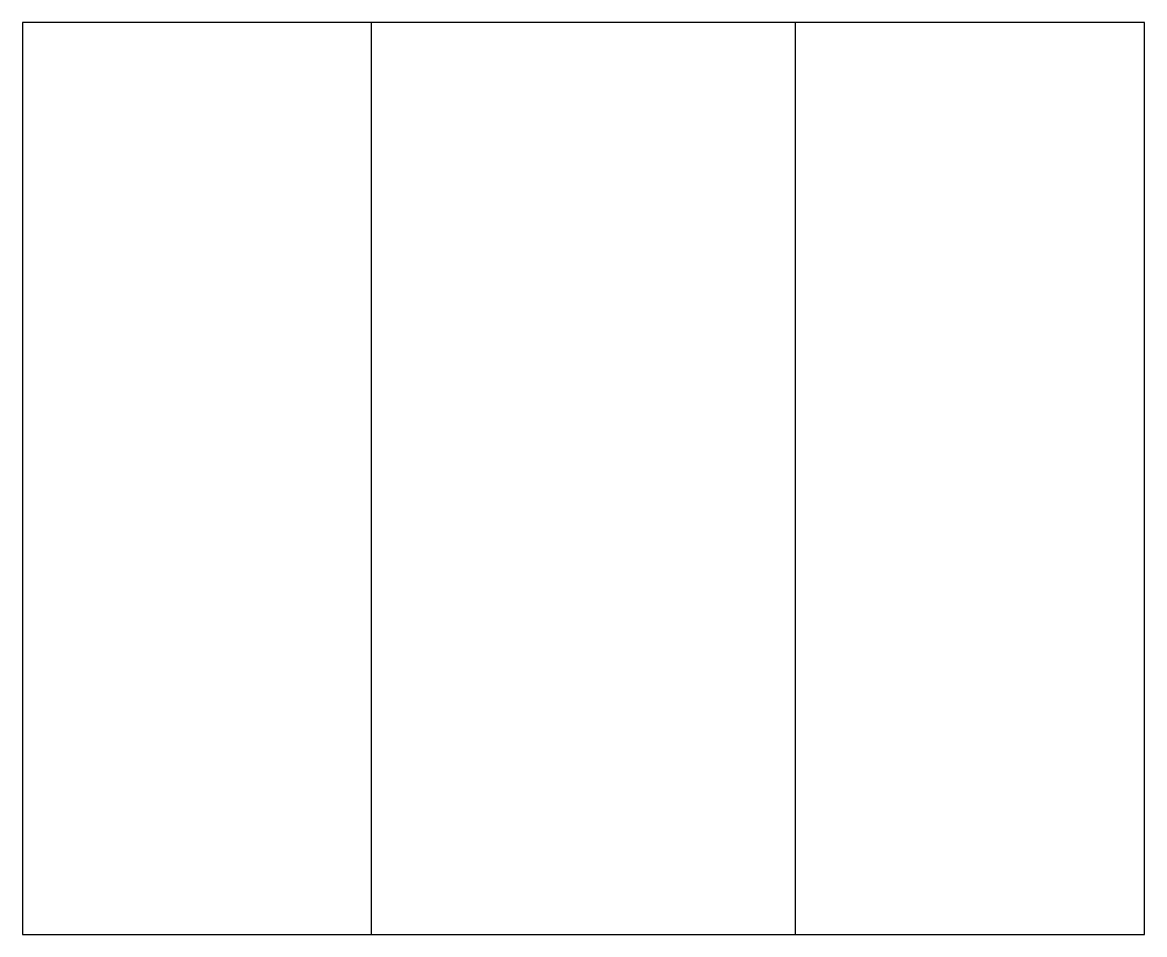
# Model space of a CAD drawing. Header units: millimetres. Extents: x 0 to 123, y 0 to 100.
import ezdxf

# ---------------------------------------------------------------- set-up
doc = ezdxf.new("R2010")
doc.units = ezdxf.units.MM
for name, color, linetype in [('IV_BEND', 7, 'Continuous'), ('IV_BEND_DOWN', 7, 'Continuous'), ('IV_OUTER_PROFILE', 7, 'Continuous')]:
    doc.layers.add(name, color=color, linetype=linetype)

msp = doc.modelspace()

# ---------------------------------------------------------------- linework, layer by layer
at = {"layer": 'IV_BEND'}
msp.add_line((38.261947, 0), (38.261947, 100), dxfattribs=at)
at = {"layer": 'IV_BEND_DOWN'}
msp.add_line((84.78584, 0), (84.78584, 100), dxfattribs=at)
at = {"layer": 'IV_OUTER_PROFILE'}
msp.add_lwpolyline([(0, 0), (123.047787, 0), (123.047787, 100), (0, 100)], close=True, dxfattribs=at)

doc.saveas('drawing.dxf')
